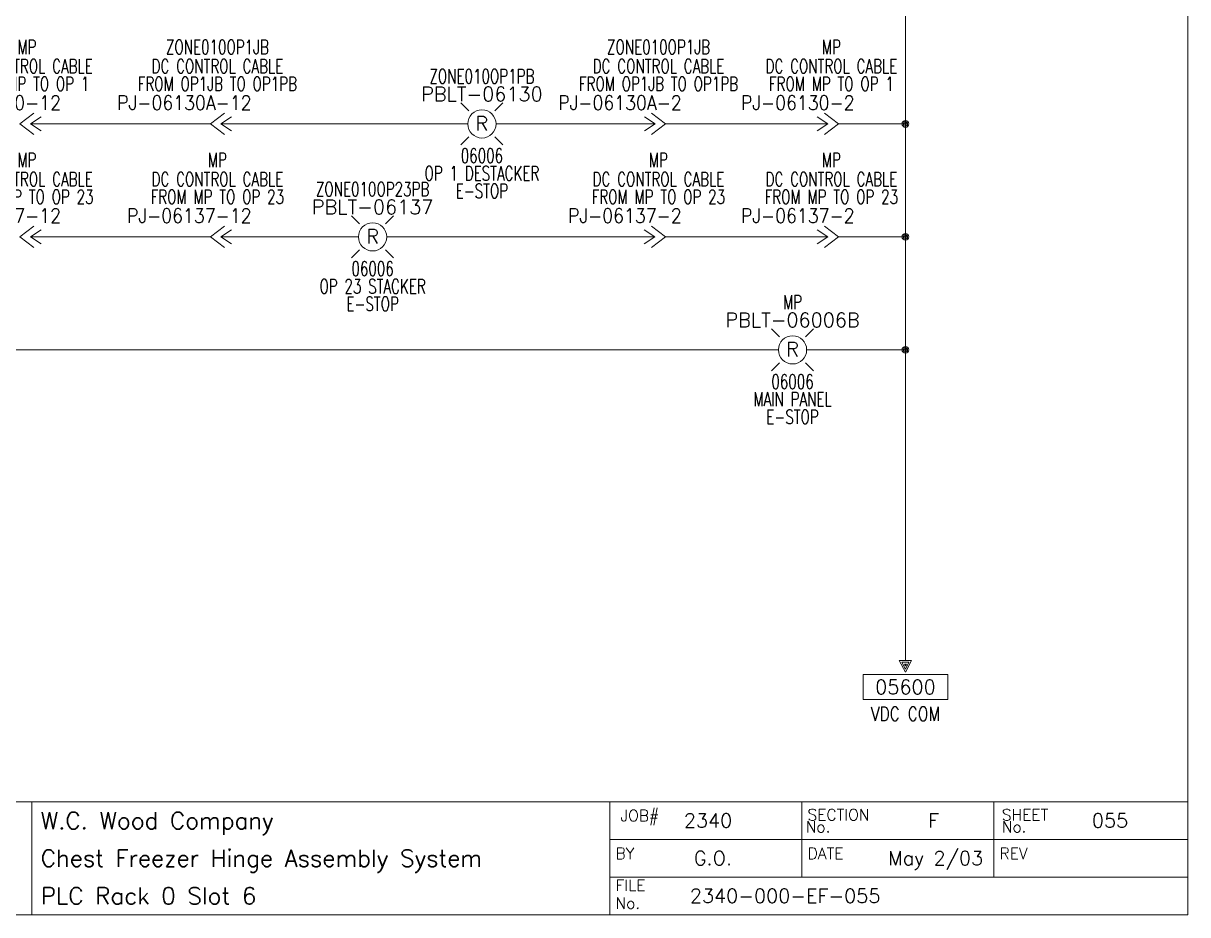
# Model space of a CAD drawing. Header units: inches. Extents: x 0 to 17, y 0 to 23.
# Drawn here: x 6.69 to 17, y 0 to 7.89 of the extents above; entities that cross this region are included whole.
import ezdxf
from ezdxf.enums import TextEntityAlignment as Align

# ---------------------------------------------------------------- set-up
doc = ezdxf.new("R2010")
doc.units = ezdxf.units.IN
doc.header["$MEASUREMENT"] = 0
doc.layers.get('0').update_dxf_attribs({"lineweight": 5})
for name, color, linetype, lineweight in [('BOARDER', 5, 'Continuous', 5), ('DESCCHILD', 1, 'Continuous', 5), ('LOC', 252, 'Continuous', 5), ('MISC', 2, 'Continuous', 5), ('SYMS', 7, 'Continuous', 5), ('TAGS', 2, 'Continuous', 5), ('TERMS', 2, 'Continuous', 5), ('Title_Block_Info', 2, 'Continuous', 5), ('WIRENO', 1, 'Continuous', 5), ('WIRES', 7, 'Continuous', 5), ('XREF', 1, 'Continuous', 5), ('XREFCHILD', 1, 'Continuous', 5)]:
    doc.layers.add(name, color=color, linetype=linetype, lineweight=lineweight)
doc.styles.get("Standard").update_dxf_attribs({"font": 'romans.shx'})
doc.styles.add('WD', font='romans.shx')

# ---------------------------------------------------------------- blocks, each defined once
blk = doc.blocks.new('TB_P')
at = {"color": 5}
blk.add_line((6.764, 0), (6.764, 1), dxfattribs=at)
at = {"color": 5, "linetype": 'Continuous'}
blk.add_line((15.283, 1), (15.283, 0.667), dxfattribs=at)
blk.add_lwpolyline([(0, 0), (17, 0), (17, 23), (0, 23)], close=True, dxfattribs=at)
at = {"layer": 'BOARDER', "linetype": 'Continuous'}
for p, q in [((0, 1), (17, 1)), ((11.882, 1), (11.882, 0.667)), ((11.882, 1), (11.882, 0)), ((11.882, 1), (11.882, 0)), ((11.882, 1), (11.882, 0)), ((13.583, 1), (13.583, 0.667)), ((11.882, 0.667), (17, 0.667)), ((13.583, 0.667), (13.583, 0.333)), ((15.283, 0.667), (15.283, 0.333)), ((11.882, 0.333), (17, 0.333))]:
    blk.add_line(p, q, dxfattribs=at)
at = {"color": 2, "linetype": 'Continuous', "style": 'WD', "flags": 1}
for tag, p in [('REV1_NO', (1.734, 3.29)), ('REV1_BY', (7.303, 3.29)), ('REV1_DATE', (9.562, 3.29)), ('REV2_NO', (1.734, 3.04)), ('REV2_BY', (7.303, 3.04)), ('REV2_DATE', (9.562, 3.04)), ('REV3_NO', (1.734, 2.79)), ('REV3_BY', (7.303, 2.79)), ('REV3_DATE', (9.562, 2.79)), ('REV4_NO', (1.734, 2.54)), ('REV4_BY', (7.303, 2.54)), ('REV4_DATE', (9.562, 2.54)), ('REV5_NO', (1.734, 2.29)), ('REV5_BY', (7.303, 2.29)), ('REV5_DATE', (9.562, 2.29)), ('REV6_NO', (1.734, 2.04)), ('REV6_BY', (7.303, 2.04)), ('REV6_DATE', (9.562, 2.04)), ('REV7_NO', (1.734, 1.79)), ('REV7_BY', (7.303, 1.79)), ('REV7_DATE', (9.562, 1.79)), ('REV8_NO', (1.734, 1.54)), ('REV8_BY', (7.303, 1.54)), ('REV8_DATE', (9.562, 1.54)), ('REV9_NO', (1.734, 1.29)), ('REV9_BY', (7.303, 1.29)), ('REV9_DATE', (9.562, 1.29))]:
    blk.add_attdef(tag, text='', height=0.15, dxfattribs=at).set_placement(p, align=Align.MIDDLE_CENTER)
for tag, p in [('REV1_CHANGE', (2.292, 3.29)), ('REV2_CHANGE', (2.292, 3.04)), ('REV3_CHANGE', (2.292, 2.79)), ('REV4_CHANGE', (2.292, 2.54)), ('REV5_CHANGE', (2.292, 2.29)), ('REV6_CHANGE', (2.292, 2.04)), ('REV7_CHANGE', (2.292, 1.79)), ('REV8_CHANGE', (2.292, 1.54)), ('REV9_CHANGE', (2.292, 1.29))]:
    blk.add_attdef(tag, text='', height=0.15, dxfattribs=at).set_placement(p, align=Align.MIDDLE_LEFT)
at = {"layer": 'BOARDER', "linetype": 'Continuous', "style": 'WD'}
for s, p in [('JOB#', (11.976, 0.827)), ('SECTION', (13.633, 0.835)), ('SHEET', (15.354, 0.834)), ('No.', (13.617, 0.729)), ('No.', (15.354, 0.729)), ('BY', (11.933, 0.493)), ('DATE', (13.634, 0.493)), ('REV', (15.334, 0.493)), ('FILE', (11.932, 0.21)), ('No.', (11.932, 0.052))]:
    blk.add_text(s, height=0.1, dxfattribs=at).set_placement(p)
at = {"layer": 'Title_Block_Info', "ltscale": 0.1}
for tag, p in [('CUSTOMER', (6.842, 0.833)), ('JOB DESCRIPTION LINE', (6.842, 0.5)), ('DRAWING DESCRIPTION', (6.842, 0.167))]:
    blk.add_attdef(tag, text='', height=0.15, dxfattribs=at).set_placement(p, align=Align.MIDDLE_LEFT)
at = {"layer": 'Title_Block_Info', "ltscale": 0.1, "style": 'WD'}
for tag, p in [('JOB #', (12.752, 0.833)), ('SEC. NO.', (14.75, 0.833)), ('SHT. NO.', (16.312, 0.833)), ('NAME', (12.795, 0.5)), ('REV', (16.194, 0.5))]:
    blk.add_attdef(tag, text='', height=0.125, dxfattribs=at).set_placement(p, align=Align.MIDDLE_CENTER)
blk.add_attdef('DATE', text='', height=0.125, dxfattribs=at).set_placement((15.188, 0.5), align=Align.MIDDLE_RIGHT)
blk.add_attdef('FILE NUMBER', text='', height=0.125, dxfattribs=at).set_placement((12.591, 0.167), align=Align.MIDDLE_LEFT)
blk = doc.blocks.new('HA2S4')
for p, q in [((-0.055, 0), (0.055, 0)), ((0, -0.102), (-0.055, 0)), ((0.055, 0), (0, -0.102)), ((-0.031, -0.016), (0, -0.078)), ((0.031, -0.016), (-0.031, -0.016)), ((-0.008, -0.031), (0, -0.047)), ((0.008, -0.031), (-0.008, -0.031)), ((0, -0.078), (0.031, -0.016)), ((0, -0.047), (0.008, -0.031)), ((0.375, -0.125), (-0.375, -0.125)), ((-0.375, -0.125), (-0.375, -0.344)), ((0.375, -0.344), (0.375, -0.125)), ((-0.375, -0.344), (0.375, -0.344))]:
    blk.add_line(p, q)
at = {"style": 'WD', "flags": 1}
for tag, p in [('X2TERM01', (0, 0)), ('SIGCODE', (0.088, -0.059))]:
    blk.add_attdef(tag, p, '', height=0.01, dxfattribs=at)
at = {"style": 'WD'}
blk.add_attdef('XREF', text='', height=0.125, dxfattribs=at).set_placement((0, -0.297), align=Align.CENTER)
at = {"style": 'WD', "width": 0.8, "flags": 8}
for tag, p in [('WIRENO', (0, -0.409)), ('DESC1', (0, -0.597))]:
    blk.add_attdef(tag, text='', height=0.125, dxfattribs=at).set_placement(p, align=Align.TOP_CENTER)
blk = doc.blocks.new('WDDOT')
for radius in [0.03, 0.0187, 0.00929]:
    blk.add_circle((0, 0), radius)
blk = doc.blocks.new('HPB2R')
for p, q in [((-0.115, 0.115), (-0.186, 0.186)), ((0.115, 0.115), (0.186, 0.186)), ((-0.115, -0.115), (-0.186, -0.186)), ((0.115, -0.115), (0.186, -0.186))]:
    blk.add_line(p, q)
blk.add_circle((0, 0), 0.125)
at = {"style": 'WD', "width": 0.7}
for tag, p in [('INST', (0, 0.528)), ('LOC', (0, 0.359)), ('XREF', (0, -0.344)), ('DESC1', (0, -0.5)), ('DESC2', (0, -0.656))]:
    blk.add_attdef(tag, text='', height=0.125, dxfattribs=at).set_placement(p, align=Align.CENTER)
at = {"style": 'WD'}
for tag, p in [('TAG2', (0, 0.202)), ('COLOR', (0, -0.058))]:
    blk.add_attdef(tag, text='', height=0.125, dxfattribs=at).set_placement(p, align=Align.CENTER)
for tag, p in [('X2LINK', (0, 0.219)), ('X8LINK', (0, -0.219))]:
    blk.add_attdef(tag, p, '', height=0.01, dxfattribs=at)
at = {"style": 'WD', "flags": 9}
blk.add_attdef('FAMILY', text='', height=0.01, dxfattribs=at).set_placement((-0.005, 0.161), align=Align.CENTER)
at = {"style": 'WD', "flags": 1}
for tag, p in [('X4TERM01', (-0.125, 0)), ('X1TERM02', (0.125, 0))]:
    blk.add_attdef(tag, p, '', height=0.01, dxfattribs=at)
at = {"linetype": 'Continuous', "style": 'WD', "flags": 8}
blk.add_attdef('TERM01', text='', height=0.125, dxfattribs=at).set_placement((-0.175, -0.031), align=Align.TOP_RIGHT)
blk.add_attdef('TERM02', text='', height=0.125, dxfattribs=at).set_placement((0.175, -0.031), align=Align.TOP_LEFT)
blk = doc.blocks.new('HC02JP1')
for p, q in [((-0.062, 0), (0.062, 0.094)), ((-0.062, 0), (0.062, -0.094)), ((0.031, 0), (0.125, 0.062)), ((0.031, 0), (0.125, -0.062)), ((0.031, 0), (0.094, 0))]:
    blk.add_line(p, q)
at = {"style": 'WD', "width": 0.7}
for tag, p in [('INST', (0.146, 0.787)), ('LOC', (0, 0.618)), ('DESC1', (0, 0.448)), ('DESC2', (0, 0.292))]:
    blk.add_attdef(tag, text='', height=0.125, dxfattribs=at).set_placement(p, align=Align.CENTER)
at = {"style": 'WD', "width": 0.9}
blk.add_attdef('TAG2', text='', height=0.125, dxfattribs=at).set_placement((-0.016, 0.125), align=Align.RIGHT)
at = {"linetype": 'Continuous', "style": 'WD', "width": 0.9, "flags": 8}
blk.add_attdef('DELIM', text='', height=0.125, dxfattribs=at).set_placement((0.047, 0.125), align=Align.CENTER)
blk.add_attdef('TERM01', (0.109, 0.125), '', height=0.125, dxfattribs=at)
at = {"style": 'WD'}
for tag, p in [('X2LINK', (0.062, 0.125)), ('X8LINK', (0.062, -0.125))]:
    blk.add_attdef(tag, p, '', height=0.01, dxfattribs=at)
for tag, p, flags in [('X4TERM01', (-0.062, 0), 1), ('X4TERMDESC01', (-0.046, 0.023), 1), ('X1TERM01', (0.094, 0), 1), ('X1TERMDESC01', (0.098, 0.021), 1), ('FAMILY', (0.205, 0.059), 9)]:
    blk.add_attdef(tag, p, '', height=0.01, dxfattribs=dict(at, flags=flags))
blk = doc.blocks.new('HC02PJ1')
for p, q in [((-0.031, 0), (-0.125, 0.062)), ((-0.031, 0), (-0.125, -0.062)), ((-0.031, 0), (-0.094, 0)), ((0.062, 0), (-0.062, 0.094)), ((0.062, 0), (-0.062, -0.094))]:
    blk.add_line(p, q)
at = {"style": 'WD', "width": 0.7}
for tag, p in [('INST', (0.146, 0.787)), ('LOC', (0, 0.618)), ('DESC1', (0, 0.448)), ('DESC2', (0, 0.292))]:
    blk.add_attdef(tag, text='', height=0.125, dxfattribs=at).set_placement(p, align=Align.CENTER)
at = {"style": 'WD', "width": 0.9}
blk.add_attdef('TAG2', text='', height=0.125, dxfattribs=at).set_placement((-0.016, 0.125), align=Align.RIGHT)
at = {"linetype": 'Continuous', "style": 'WD', "width": 0.9, "flags": 8}
blk.add_attdef('DELIM', text='', height=0.125, dxfattribs=at).set_placement((0.047, 0.125), align=Align.CENTER)
blk.add_attdef('TERM01', (0.109, 0.125), '', height=0.125, dxfattribs=at)
at = {"style": 'WD'}
for tag, p in [('X2LINK', (-0.062, 0.125)), ('X8LINK', (-0.062, -0.125))]:
    blk.add_attdef(tag, p, '', height=0.01, dxfattribs=at)
for tag, p, flags in [('FAMILY', (0.048, 0.121), 9), ('X4TERMDESC01', (-0.106, 0.021), 1), ('X4TERM01', (-0.094, 0), 1), ('X1TERMDESC01', (0.062, 0.021), 1), ('X1TERM01', (0.062, 0), 1)]:
    blk.add_attdef(tag, p, '', height=0.01, dxfattribs=dict(at, flags=flags))

msp = doc.modelspace()

# ---------------------------------------------------------------- linework, layer by layer
at = {"layer": 'WIRES'}
for p, q in [((14.5, 22.25), (14.5, 2.25)), ((6.812, 7), (8.344, 7)), ((8.5, 7), (10.625, 7)), ((10.875, 7), (12.219, 7)), ((12.375, 7), (13.75, 7)), ((13.906, 7), (14.5, 7)), ((6.813, 6), (8.344, 6)), ((8.5, 6), (9.656, 6)), ((9.906, 6), (12.219, 6)), ((12.375, 6), (13.75, 6)), ((13.906, 6), (14.5, 6)), ((4.625, 5), (13.375, 5)), ((13.625, 5), (14.5, 5))]:
    msp.add_line(p, q, dxfattribs=at)

# ---------------------------------------------------------------- block references
ref = msp.add_blockref('TB_P', (0, 0))
ref.add_attrib('CUSTOMER', 'W.C. Wood Company', dxfattribs={"layer": 'MISC', "ltscale": 0.1, "height": 0.15}).set_placement((6.842, 0.833), align=Align.MIDDLE_LEFT)
ref.add_attrib('JOB DESCRIPTION LINE', 'Chest Freezer Hinge Assembly System', dxfattribs={"layer": 'MISC', "ltscale": 0.1, "height": 0.15}).set_placement((6.842, 0.5), align=Align.MIDDLE_LEFT)
ref.add_attrib('DRAWING DESCRIPTION', 'PLC Rack 0 Slot 6', dxfattribs={"layer": 'MISC', "ltscale": 0.1, "height": 0.15}).set_placement((6.842, 0.167), align=Align.MIDDLE_LEFT)
ref.add_attrib('JOB #', '2340', dxfattribs={"layer": 'MISC', "ltscale": 0.1, "height": 0.125, "style": 'WD'}).set_placement((12.752, 0.833), align=Align.MIDDLE_CENTER)
ref.add_attrib('SEC. NO.', 'F', dxfattribs={"layer": 'MISC', "ltscale": 0.1, "height": 0.125, "style": 'WD'}).set_placement((14.75, 0.833), align=Align.MIDDLE_CENTER)
ref.add_attrib('SHT. NO.', '055', dxfattribs={"layer": 'MISC', "ltscale": 0.1, "height": 0.125, "style": 'WD'}).set_placement((16.312, 0.833), align=Align.MIDDLE_CENTER)
ref.add_attrib('FILE NUMBER', '2340-000-EF-055', dxfattribs={"layer": 'MISC', "ltscale": 0.1, "height": 0.125, "style": 'WD'}).set_placement((12.591, 0.167), align=Align.MIDDLE_LEFT)
ref.add_attrib('NAME', 'G.O.', dxfattribs={"layer": 'MISC', "ltscale": 0.1, "height": 0.125, "style": 'WD'}).set_placement((12.795, 0.5), align=Align.MIDDLE_CENTER)
ref.add_attrib('DATE', 'May 2/03', dxfattribs={"layer": 'MISC', "ltscale": 0.1, "height": 0.125, "style": 'WD'}).set_placement((15.188, 0.5), align=Align.MIDDLE_RIGHT)
at = {"layer": 'SYMS'}
ref = msp.add_blockref('HC02JP1', (6.719, 7), dxfattribs=at)
ref.add_attrib('TERM01', '12', (6.828, 7.125), dxfattribs={"layer": 'TERMS', "linetype": 'Continuous', "height": 0.125, "style": 'WD', "width": 0.9, "flags": 8})
ref.add_attrib('DELIM', '-', dxfattribs={"layer": 'MISC', "linetype": 'Continuous', "height": 0.125, "style": 'WD', "width": 0.9, "flags": 8}).set_placement((6.766, 7.125), align=Align.CENTER)
ref.add_attrib('DESC2', 'FROM MP TO OP 1', dxfattribs={"layer": 'DESCCHILD', "height": 0.125, "style": 'WD', "width": 0.7}).set_placement((6.719, 7.292), align=Align.CENTER)
ref.add_attrib('TAG2', 'PJ-06130', dxfattribs={"layer": 'TAGS', "height": 0.125, "style": 'WD', "width": 0.9}).set_placement((6.703, 7.125), align=Align.RIGHT)
ref.add_attrib('DESC1', 'DC CONTROL CABLE', dxfattribs={"layer": 'DESCCHILD', "height": 0.125, "style": 'WD', "width": 0.7}).set_placement((6.719, 7.448), align=Align.CENTER)
ref.add_attrib('LOC', 'MP', dxfattribs={"layer": 'LOC', "height": 0.125, "style": 'WD', "width": 0.7}).set_placement((6.719, 7.618), align=Align.CENTER)
ref = msp.add_blockref('HC02JP1', (8.406, 7), dxfattribs=at)
ref.add_attrib('TERM01', '12', (8.516, 7.125), dxfattribs={"layer": 'TERMS', "linetype": 'Continuous', "height": 0.125, "style": 'WD', "width": 0.9, "flags": 8})
ref.add_attrib('DELIM', '-', dxfattribs={"layer": 'MISC', "linetype": 'Continuous', "height": 0.125, "style": 'WD', "width": 0.9, "flags": 8}).set_placement((8.453, 7.125), align=Align.CENTER)
ref.add_attrib('DESC2', 'FROM OP1JB TO OP1PB', dxfattribs={"layer": 'DESCCHILD', "height": 0.125, "style": 'WD', "width": 0.7}).set_placement((8.406, 7.292), align=Align.CENTER)
ref.add_attrib('TAG2', 'PJ-06130A', dxfattribs={"layer": 'TAGS', "height": 0.125, "style": 'WD', "width": 0.9}).set_placement((8.391, 7.125), align=Align.RIGHT)
ref.add_attrib('DESC1', 'DC CONTROL CABLE', dxfattribs={"layer": 'DESCCHILD', "height": 0.125, "style": 'WD', "width": 0.7}).set_placement((8.406, 7.448), align=Align.CENTER)
ref.add_attrib('LOC', 'ZONE010OP1JB', dxfattribs={"layer": 'LOC', "height": 0.125, "style": 'WD', "width": 0.7}).set_placement((8.406, 7.618), align=Align.CENTER)
ref = msp.add_blockref('HC02PJ1', (12.313, 7), dxfattribs=at)
ref.add_attrib('DESC1', 'DC CONTROL CABLE', dxfattribs={"layer": 'DESCCHILD', "height": 0.125, "style": 'WD', "width": 0.7}).set_placement((12.313, 7.448), align=Align.CENTER)
ref.add_attrib('DESC2', 'FROM OP1JB TO OP1PB', dxfattribs={"layer": 'DESCCHILD', "height": 0.125, "style": 'WD', "width": 0.7}).set_placement((12.313, 7.292), align=Align.CENTER)
ref.add_attrib('LOC', 'ZONE010OP1JB', dxfattribs={"layer": 'LOC', "height": 0.125, "style": 'WD', "width": 0.7}).set_placement((12.313, 7.618), align=Align.CENTER)
ref.add_attrib('TERM01', '2', (12.422, 7.125), dxfattribs={"layer": 'TERMS', "linetype": 'Continuous', "height": 0.125, "style": 'WD', "width": 0.9, "flags": 8})
ref.add_attrib('TAG2', 'PJ-06130A', dxfattribs={"layer": 'TAGS', "height": 0.125, "style": 'WD', "width": 0.9}).set_placement((12.297, 7.125), align=Align.RIGHT)
ref.add_attrib('DELIM', '-', dxfattribs={"layer": 'MISC', "linetype": 'Continuous', "height": 0.125, "style": 'WD', "width": 0.9, "flags": 8}).set_placement((12.36, 7.125), align=Align.CENTER)
ref = msp.add_blockref('HC02PJ1', (13.844, 7), dxfattribs=at)
ref.add_attrib('DESC1', 'DC CONTROL CABLE', dxfattribs={"layer": 'DESCCHILD', "height": 0.125, "style": 'WD', "width": 0.7}).set_placement((13.844, 7.448), align=Align.CENTER)
ref.add_attrib('DESC2', 'FROM MP TO OP 1', dxfattribs={"layer": 'DESCCHILD', "height": 0.125, "style": 'WD', "width": 0.7}).set_placement((13.844, 7.292), align=Align.CENTER)
ref.add_attrib('LOC', 'MP', dxfattribs={"layer": 'LOC', "height": 0.125, "style": 'WD', "width": 0.7}).set_placement((13.844, 7.618), align=Align.CENTER)
ref.add_attrib('TERM01', '2', (13.953, 7.125), dxfattribs={"layer": 'TERMS', "linetype": 'Continuous', "height": 0.125, "style": 'WD', "width": 0.9, "flags": 8})
ref.add_attrib('TAG2', 'PJ-06130', dxfattribs={"layer": 'TAGS', "height": 0.125, "style": 'WD', "width": 0.9}).set_placement((13.828, 7.125), align=Align.RIGHT)
ref.add_attrib('DELIM', '-', dxfattribs={"layer": 'MISC', "linetype": 'Continuous', "height": 0.125, "style": 'WD', "width": 0.9, "flags": 8}).set_placement((13.891, 7.125), align=Align.CENTER)
ref = msp.add_blockref('HPB2R', (10.749, 7), dxfattribs=at)
ref.add_attrib('COLOR', 'R', dxfattribs={"layer": 'MISC', "height": 0.125, "style": 'WD'}).set_placement((10.749, 6.942), align=Align.CENTER)
ref.add_attrib('TAG2', 'PBLT-06130', dxfattribs={"layer": 'TAGS', "height": 0.125, "style": 'WD'}).set_placement((10.749, 7.202), align=Align.CENTER)
ref.add_attrib('LOC', 'ZONE010OP1PB', dxfattribs={"layer": 'LOC', "height": 0.125, "style": 'WD', "width": 0.7}).set_placement((10.749, 7.359), align=Align.CENTER)
ref.add_attrib('DESC2', 'E-STOP', dxfattribs={"layer": 'DESCCHILD', "height": 0.125, "style": 'WD', "width": 0.7}).set_placement((10.749, 6.344), align=Align.CENTER)
ref.add_attrib('DESC1', 'OP 1 DESTACKER', dxfattribs={"layer": 'DESCCHILD', "height": 0.125, "style": 'WD', "width": 0.7}).set_placement((10.749, 6.5), align=Align.CENTER)
ref.add_attrib('XREF', '06006', dxfattribs={"layer": 'XREFCHILD', "height": 0.125, "style": 'WD', "width": 0.7}).set_placement((10.749, 6.656), align=Align.CENTER)
for p in [(14.5, 7), (14.5, 6), (14.5, 5)]:
    msp.add_blockref('WDDOT', p, dxfattribs=at)
ref = msp.add_blockref('HC02JP1', (6.719, 6), dxfattribs=at)
ref.add_attrib('TERM01', '12', (6.828, 6.125), dxfattribs={"layer": 'TERMS', "linetype": 'Continuous', "height": 0.125, "style": 'WD', "width": 0.9, "flags": 8})
ref.add_attrib('DELIM', '-', dxfattribs={"layer": 'MISC', "linetype": 'Continuous', "height": 0.125, "style": 'WD', "width": 0.9, "flags": 8}).set_placement((6.766, 6.125), align=Align.CENTER)
ref.add_attrib('DESC2', 'FROM MP TO OP 23', dxfattribs={"layer": 'DESCCHILD', "height": 0.125, "style": 'WD', "width": 0.7}).set_placement((6.719, 6.292), align=Align.CENTER)
ref.add_attrib('TAG2', 'PJ-06137', dxfattribs={"layer": 'TAGS', "height": 0.125, "style": 'WD', "width": 0.9}).set_placement((6.703, 6.125), align=Align.RIGHT)
ref.add_attrib('DESC1', 'DC CONTROL CABLE', dxfattribs={"layer": 'DESCCHILD', "height": 0.125, "style": 'WD', "width": 0.7}).set_placement((6.719, 6.448), align=Align.CENTER)
ref.add_attrib('LOC', 'MP', dxfattribs={"layer": 'LOC', "height": 0.125, "style": 'WD', "width": 0.7}).set_placement((6.719, 6.618), align=Align.CENTER)
ref = msp.add_blockref('HC02JP1', (8.406, 6), dxfattribs=at)
ref.add_attrib('TERM01', '12', (8.516, 6.125), dxfattribs={"layer": 'TERMS', "linetype": 'Continuous', "height": 0.125, "style": 'WD', "width": 0.9, "flags": 8})
ref.add_attrib('DELIM', '-', dxfattribs={"layer": 'MISC', "linetype": 'Continuous', "height": 0.125, "style": 'WD', "width": 0.9, "flags": 8}).set_placement((8.453, 6.125), align=Align.CENTER)
ref.add_attrib('DESC2', 'FROM MP TO OP 23', dxfattribs={"layer": 'DESCCHILD', "height": 0.125, "style": 'WD', "width": 0.7}).set_placement((8.406, 6.292), align=Align.CENTER)
ref.add_attrib('TAG2', 'PJ-06137', dxfattribs={"layer": 'TAGS', "height": 0.125, "style": 'WD', "width": 0.9}).set_placement((8.391, 6.125), align=Align.RIGHT)
ref.add_attrib('DESC1', 'DC CONTROL CABLE', dxfattribs={"layer": 'DESCCHILD', "height": 0.125, "style": 'WD', "width": 0.7}).set_placement((8.406, 6.448), align=Align.CENTER)
ref.add_attrib('LOC', 'MP', dxfattribs={"layer": 'LOC', "height": 0.125, "style": 'WD', "width": 0.7}).set_placement((8.406, 6.618), align=Align.CENTER)
ref = msp.add_blockref('HC02PJ1', (12.312, 6), dxfattribs=at)
ref.add_attrib('DESC1', 'DC CONTROL CABLE', dxfattribs={"layer": 'DESCCHILD', "height": 0.125, "style": 'WD', "width": 0.7}).set_placement((12.312, 6.448), align=Align.CENTER)
ref.add_attrib('DESC2', 'FROM MP TO OP 23', dxfattribs={"layer": 'DESCCHILD', "height": 0.125, "style": 'WD', "width": 0.7}).set_placement((12.312, 6.292), align=Align.CENTER)
ref.add_attrib('LOC', 'MP', dxfattribs={"layer": 'LOC', "height": 0.125, "style": 'WD', "width": 0.7}).set_placement((12.312, 6.618), align=Align.CENTER)
ref.add_attrib('TERM01', '2', (12.422, 6.125), dxfattribs={"layer": 'TERMS', "linetype": 'Continuous', "height": 0.125, "style": 'WD', "width": 0.9, "flags": 8})
ref.add_attrib('TAG2', 'PJ-06137', dxfattribs={"layer": 'TAGS', "height": 0.125, "style": 'WD', "width": 0.9}).set_placement((12.297, 6.125), align=Align.RIGHT)
ref.add_attrib('DELIM', '-', dxfattribs={"layer": 'MISC', "linetype": 'Continuous', "height": 0.125, "style": 'WD', "width": 0.9, "flags": 8}).set_placement((12.359, 6.125), align=Align.CENTER)
ref = msp.add_blockref('HC02PJ1', (13.844, 6), dxfattribs=at)
ref.add_attrib('DESC1', 'DC CONTROL CABLE', dxfattribs={"layer": 'DESCCHILD', "height": 0.125, "style": 'WD', "width": 0.7}).set_placement((13.844, 6.448), align=Align.CENTER)
ref.add_attrib('DESC2', 'FROM MP TO OP 23', dxfattribs={"layer": 'DESCCHILD', "height": 0.125, "style": 'WD', "width": 0.7}).set_placement((13.844, 6.292), align=Align.CENTER)
ref.add_attrib('LOC', 'MP', dxfattribs={"layer": 'LOC', "height": 0.125, "style": 'WD', "width": 0.7}).set_placement((13.844, 6.618), align=Align.CENTER)
ref.add_attrib('TERM01', '2', (13.953, 6.125), dxfattribs={"layer": 'TERMS', "linetype": 'Continuous', "height": 0.125, "style": 'WD', "width": 0.9, "flags": 8})
ref.add_attrib('TAG2', 'PJ-06137', dxfattribs={"layer": 'TAGS', "height": 0.125, "style": 'WD', "width": 0.9}).set_placement((13.828, 6.125), align=Align.RIGHT)
ref.add_attrib('DELIM', '-', dxfattribs={"layer": 'MISC', "linetype": 'Continuous', "height": 0.125, "style": 'WD', "width": 0.9, "flags": 8}).set_placement((13.891, 6.125), align=Align.CENTER)
ref = msp.add_blockref('HPB2R', (9.781, 6), dxfattribs=at)
ref.add_attrib('COLOR', 'R', dxfattribs={"layer": 'MISC', "height": 0.125, "style": 'WD'}).set_placement((9.781, 5.942), align=Align.CENTER)
ref.add_attrib('TAG2', 'PBLT-06137', dxfattribs={"layer": 'TAGS', "height": 0.125, "style": 'WD'}).set_placement((9.781, 6.202), align=Align.CENTER)
ref.add_attrib('LOC', 'ZONE010OP23PB', dxfattribs={"layer": 'LOC', "height": 0.125, "style": 'WD', "width": 0.7}).set_placement((9.781, 6.359), align=Align.CENTER)
ref.add_attrib('DESC2', 'E-STOP', dxfattribs={"layer": 'DESCCHILD', "height": 0.125, "style": 'WD', "width": 0.7}).set_placement((9.781, 5.344), align=Align.CENTER)
ref.add_attrib('DESC1', 'OP 23 STACKER', dxfattribs={"layer": 'DESCCHILD', "height": 0.125, "style": 'WD', "width": 0.7}).set_placement((9.781, 5.5), align=Align.CENTER)
ref.add_attrib('XREF', '06006', dxfattribs={"layer": 'XREFCHILD', "height": 0.125, "style": 'WD', "width": 0.7}).set_placement((9.781, 5.656), align=Align.CENTER)
ref = msp.add_blockref('HPB2R', (13.5, 5), dxfattribs=at)
ref.add_attrib('COLOR', 'R', dxfattribs={"layer": 'MISC', "height": 0.125, "style": 'WD'}).set_placement((13.5, 4.942), align=Align.CENTER)
ref.add_attrib('TAG2', 'PBLT-06006B', dxfattribs={"layer": 'TAGS', "height": 0.125, "style": 'WD'}).set_placement((13.5, 5.202), align=Align.CENTER)
ref.add_attrib('LOC', 'MP', dxfattribs={"layer": 'LOC', "height": 0.125, "style": 'WD', "width": 0.7}).set_placement((13.5, 5.359), align=Align.CENTER)
ref.add_attrib('DESC2', 'E-STOP', dxfattribs={"layer": 'DESCCHILD', "height": 0.125, "style": 'WD', "width": 0.7}).set_placement((13.5, 4.344), align=Align.CENTER)
ref.add_attrib('DESC1', 'MAIN PANEL', dxfattribs={"layer": 'DESCCHILD', "height": 0.125, "style": 'WD', "width": 0.7}).set_placement((13.5, 4.5), align=Align.CENTER)
ref.add_attrib('XREF', '06006', dxfattribs={"layer": 'XREFCHILD', "height": 0.125, "style": 'WD', "width": 0.7}).set_placement((13.5, 4.656), align=Align.CENTER)
ref = msp.add_blockref('HA2S4', (14.5, 2.25), dxfattribs=at)
ref.add_attrib('XREF', '05600', dxfattribs={"layer": 'XREF', "height": 0.125, "style": 'WD'}).set_placement((14.5, 1.953), align=Align.CENTER)
ref.add_attrib('WIRENO', 'VDC COM', dxfattribs={"layer": 'WIRENO', "height": 0.125, "style": 'WD', "width": 0.8, "flags": 8}).set_placement((14.5, 1.841), align=Align.TOP_CENTER)

doc.saveas('drawing.dxf')
